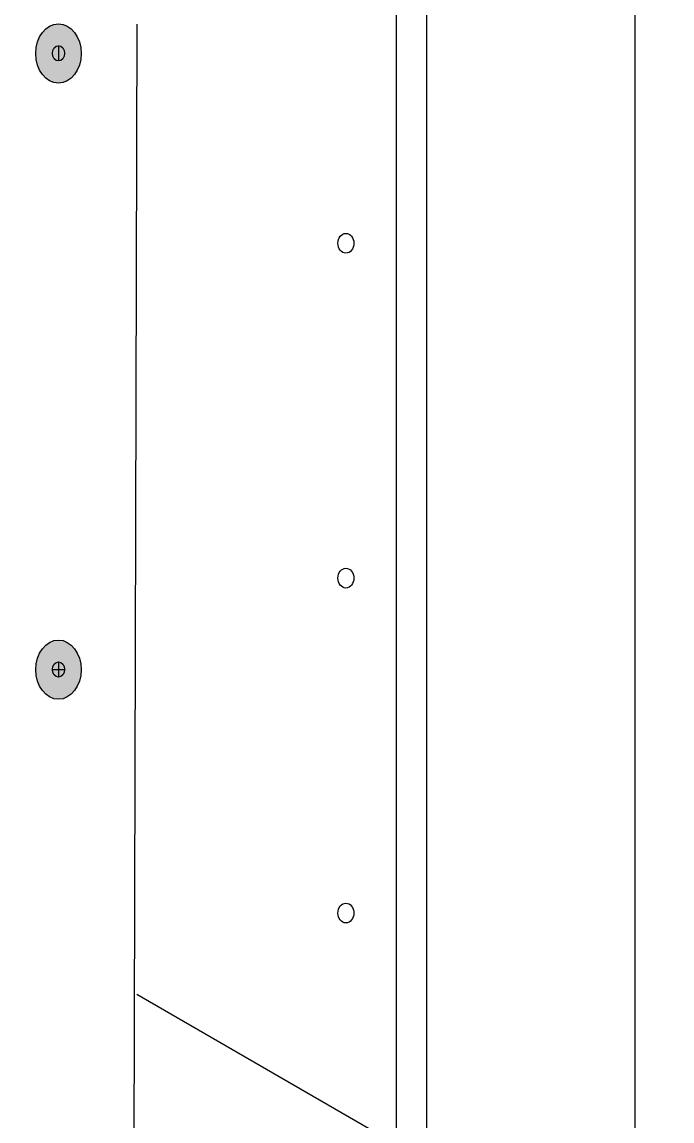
# Model space of a CAD drawing. Extents: x -1392 to 5791, y -3809 to 1722.
# Drawn here: x -768.7 to -663.8, y 194.6 to 371.8 of the extents above; entities that cross this region are included whole.
import ezdxf

# ---------------------------------------------------------------- set-up
doc = ezdxf.new("R2010")
doc.units = 0
doc.header["$MEASUREMENT"] = 0
doc.layers.add('G-ANNO-TTLB', color=7, linetype='Continuous', lineweight=0)
doc.layers.add('WALL SCRATCH', color=7, linetype='Continuous', lineweight=0)

# ---------------------------------------------------------------- blocks, each defined once
blk = doc.blocks.new('Block_295')
at = {"layer": 'WALL SCRATCH', "true_color": 0x003b71, "transparency": 33554687}
h = blk.add_hatch(color=156, dxfattribs=at)
h.dxf.hatch_style = 2
edge = h.paths.add_edge_path()
edge.add_ellipse((-762.79, 267.37), major_axis=(0, 4.78), ratio=0.766948, start_angle=0, end_angle=360)
at = {"layer": 'WALL SCRATCH', "color": 18, "lineweight": 25, "true_color": 0x080808}
for p, q in [((-762.79, 268.63), (-762.79, 266.16)), ((-763.77, 267.39), (-761.82, 267.39))]:
    blk.add_line(p, q, dxfattribs=at)
at = {"layer": 'WALL SCRATCH', "color": 8, "lineweight": 25, "true_color": 0x808080}
blk.add_lwpolyline([(-763.31, 271.78)], dxfattribs=at)
at = {"layer": 'WALL SCRATCH', "color": 18, "lineweight": 25, "true_color": 0x000000}
blk.add_ellipse((-762.79, 267.37), major_axis=(0, 4.78), ratio=0.766948, dxfattribs=at)
at = {"layer": 'WALL SCRATCH', "color": 18, "lineweight": 25, "true_color": 0x080808}
blk.add_ellipse((-762.79, 267.39), major_axis=(0, 1.23), ratio=0.788846, dxfattribs=at)
blk = doc.blocks.new('Block_296')
at = {"layer": 'WALL SCRATCH', "true_color": 0x003b71, "transparency": 33554687}
h = blk.add_hatch(color=156, dxfattribs=at)
h.dxf.hatch_style = 2
edge = h.paths.add_edge_path()
edge.add_ellipse((-762.79, 366.73), major_axis=(0, 4.78), ratio=0.766948, start_angle=0, end_angle=360)
at = {"layer": 'WALL SCRATCH', "color": 18, "lineweight": 25, "true_color": 0x080808}
blk.add_line((-762.79, 368), (-762.79, 365.53), dxfattribs=at)
at = {"layer": 'WALL SCRATCH', "color": 18, "lineweight": 25, "true_color": 0x000000}
blk.add_ellipse((-762.79, 366.73), major_axis=(0, 4.78), ratio=0.766948, dxfattribs=at)
at = {"layer": 'WALL SCRATCH', "color": 18, "lineweight": 25, "true_color": 0x080808}
blk.add_ellipse((-762.79, 366.76), major_axis=(0, 1.23), ratio=0.788846, dxfattribs=at)
blk = doc.blocks.new('Block_294')
at = {"layer": 'WALL SCRATCH'}
for name in ['Block_296', 'Block_295']:
    blk.add_blockref(name, (0, 0), dxfattribs=at)
blk = doc.blocks.new('Block_289')
at = {"layer": 'WALL SCRATCH'}
blk.add_blockref('Block_294', (0, 0), dxfattribs=at)

msp = doc.modelspace()

# ---------------------------------------------------------------- hatches: boundary and pattern name
at = {"layer": 'G-ANNO-TTLB', "true_color": 0xff00ff, "transparency": 33554687}
h = msp.add_hatch(color=6, dxfattribs=at)
edge = h.paths.add_edge_path()
edge.add_spline(control_points=[(1773.02, -796.5), (1773.02, -796.5), (-1156.5, -796.5), (-1156.5, -796.5), (-1156.5, -796.5), (-1156.5, 1660.5), (-1156.5, 1660.5), (-1156.5, 1660.5), (1773.02, 1660.5), (1773.02, 1660.5), (1773.02, 1660.5), (1773.02, -796.5), (1773.02, -796.5)], knot_values=[0, 0, 0, 0, 1, 1, 1, 2, 2, 2, 3, 3, 3, 4, 4, 4, 4], degree=3, periodic=0)
edge = h.paths.add_edge_path()
edge.add_spline(control_points=[(-1147.5, 1651.5), (-1147.5, 1651.5), (-1147.5, -787.5), (-1147.5, -787.5), (-1147.5, -787.5), (1764.02, -787.5), (1764.02, -787.5), (1764.02, -787.5), (1764.02, 1651.5), (1764.02, 1651.5), (1764.02, 1651.5), (-1147.5, 1651.5), (-1147.5, 1651.5)], knot_values=[0, 0, 0, 0, 1, 1, 1, 2, 2, 2, 3, 3, 3, 4, 4, 4, 4], degree=3, periodic=0)
edge.add_line((-1147.5, 1651.5), (-1147.5, 1651.5))

# ---------------------------------------------------------------- linework, layer by layer
at = {"layer": 'G-ANNO-TTLB'}
for points in [[(1773.02, -796.5), (1773.02, -796.5), (-1156.5, -796.5), (-1156.5, -796.5), (-1156.5, -796.5), (-1156.5, 1660.5), (-1156.5, 1660.5), (-1156.5, 1660.5), (1773.02, 1660.5), (1773.02, 1660.5), (1773.02, 1660.5), (1773.02, -796.5), (1773.02, -796.5)], [(-1147.5, 1651.5), (-1147.5, 1651.5), (-1147.5, -787.5), (-1147.5, -787.5), (-1147.5, -787.5), (1764.02, -787.5), (1764.02, -787.5), (1764.02, -787.5), (1764.02, 1651.5), (1764.02, 1651.5), (1764.02, 1651.5), (-1147.5, 1651.5), (-1147.5, 1651.5)]]:
    msp.add_open_spline(points, degree=3, knots=[0, 0, 0, 0, 1, 1, 1, 2, 2, 2, 3, 3, 3, 4, 4, 4, 4], dxfattribs=at)
at = {"layer": 'WALL SCRATCH', "color": 33, "lineweight": 25, "true_color": 0xcc9966}
msp.add_line((-669.74, 0.76), (-669.74, 425.12), dxfattribs=at)
at = {"layer": 'WALL SCRATCH', "color": 2, "lineweight": 25, "true_color": 0xffff00}
for p, q in [((-703.36, -18.81), (-703.36, 405.56)), ((-708.31, 403.03), (-708.31, -21.34)), ((-750.15, 215.07), (-708.31, 190.84))]:
    msp.add_line(p, q, dxfattribs=at)
at = {"layer": 'WALL SCRATCH', "color": 18, "lineweight": 25, "true_color": 0x000000}
msp.add_line((-750.15, 371.45), (-750.91, 95.68), dxfattribs=at)
at = {"layer": 'WALL SCRATCH', "color": 252, "lineweight": 25, "true_color": 0x848484}
for centre in [(-716.42, 336.13), (-716.42, 282.13), (-716.42, 228.13)]:
    msp.add_ellipse(centre, major_axis=(0, 1.59), ratio=0.812499, dxfattribs=at)

# ---------------------------------------------------------------- block references
at = {"layer": 'WALL SCRATCH'}
msp.add_blockref('Block_289', (0, 0), dxfattribs=at)

doc.saveas('drawing.dxf')
